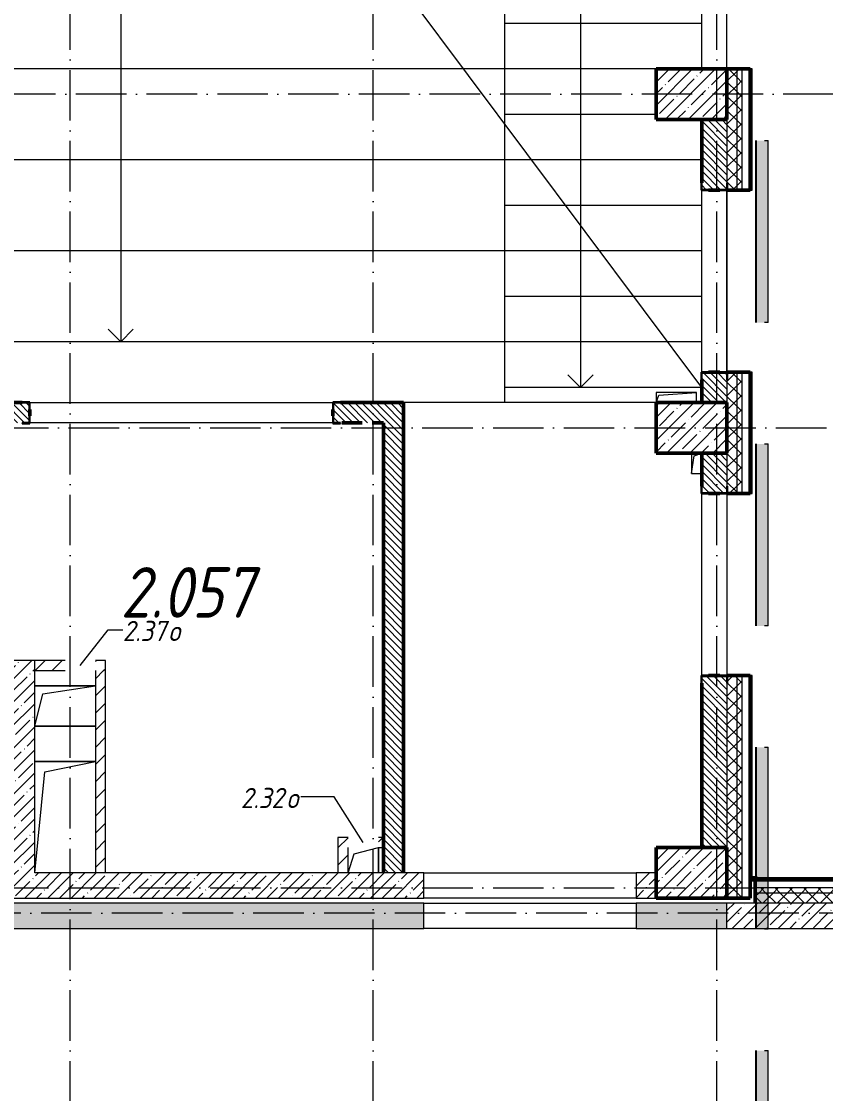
# Model space of a CAD drawing. Header units: millimetres. Extents: x -401725 to 250493, y 305116 to 802890.
# Drawn here: x 908 to 8867, y 318141 to 328744 of the extents above; entities that cross this region are included whole.
import ezdxf

# ---------------------------------------------------------------- set-up
doc = ezdxf.new("R2010")
doc.units = ezdxf.units.MM
doc.linetypes.add('50_200_ШТРИХ_1Т_ш5_п1_п1_', pattern=[700, 500, -100, 0, -100])
for name, color, linetype, lineweight in [('A-DETL-____-OTLN-4', 7, 'Continuous', 18), ('A-FLOR-____-OTLN', 7, 'Continuous', 9), ('A-GENM-____-MCUT', 7, 'Continuous', 25), ('A-GENM-____-OTLN', 7, 'Continuous', 9), ('A-GENM-____-OTLN-1', 7, 'Continuous', 25), ('A-GLAZ-____-IDEN', 7, 'Continuous', 9), ('A-GLAZ-____-OTLN', 7, 'Continuous', 9), ('A-WALL-____-MCUT-1', 7, 'Continuous', 9), ('A-WALL-____-MCUT-2', 7, 'Continuous', 50), ('A-WALL-____-MCUT-3', 7, 'Continuous', 9), ('A-WALL-____-OTLN', 7, 'Continuous', 9), ('A-WALL-____-PATT-1', 7, 'Continuous', 9), ('A-WALL-FNSH-MCUT-1', 7, 'Continuous', 9), ('I-WALL-____-OTLN', 7, 'Continuous', 9), ('S-COLS-____-MCUT', 7, 'Continuous', 50), ('S-COLS-____-OTLN', 7, 'Continuous', 9), ('S-GRID-____-OTLN-1', 7, '50_200_ШТРИХ_1Т_ш5_п1_п1_', 9), ('S-STRS-____-OTLN-1', 7, 'Continuous', 9), ('Марки помещений', 7, 'Continuous', 9)]:
    doc.layers.add(name, color=color, linetype=linetype, lineweight=lineweight)
doc.layers.add('A-GLAZ-____-OTLN-1', color=7, linetype='Continuous', lineweight=9, true_color=0xc0c0c0)
doc.styles.add('ISOCPEUR_I_3', font='isocpeui.ttf', dxfattribs={"width": 0.85, "height": 2.2})
doc.styles.add('ISOCPEUR_I_9', font='isocpeui.ttf', dxfattribs={"width": 0.9, "height": 250})
pattern_1 = [(135, (-15659.08, 310542.9), (-35.35534, -35.35534), [])]
pattern_2 = [(45, (-15659.08, 310542.9), (-70.71068, 70.71068), []), (135, (-15659.08, 310542.9), (-70.71068, -70.71068), [])]
pattern_3 = [(45, (-15659.08, 310542.9), (-114.04925, 114.04925), []), (45, (-15545.03, 310542.9), (-114.04925, 114.04925), [201.612, -40.322, 3.353, -36.97])]
pattern_4 = [(45, (-15659.08, 310542.9), (-85.53659, 85.53659), []), (45, (-15602.06, 310542.9), (-85.53659, 85.53659), [])]
pattern_5 = [(45, (-15659.08, 310542.9), (-84.8528, 84.8528), [])]

# ---------------------------------------------------------------- blocks, each defined once
blk = doc.blocks.new('BSC_Колонна _Прямоугольная - 500х700-V104-АР1_План отверстий 2 этажа в осях 1-64_А-ГГ')
at = {"layer": 'S-COLS-____-OTLN'}
h = blk.add_hatch(dxfattribs=at)
h.set_pattern_fill('FP_133', color=256, style=0, pattern_type=2)
h.set_pattern_definition([(315, (-9781.04, 23200), (114.0493, 114.0493), []), (315, (-9781.04, 23085.95), (114.0493, 114.0493), [201.613, -40.323, 3.353, -36.97])])
h.paths.add_polyline_path([(-250, 350), (-250, -350), (250, -350), (250, 350)], flags=0)
at = {"layer": 'S-COLS-____-MCUT'}
for p, q in [((250, 350), (-250, 350)), ((-250, 350), (-250, -350)), ((250, -350), (250, 350)), ((-250, -350), (250, -350))]:
    blk.add_line(p, q, dxfattribs=at)
blk = doc.blocks.new('BSC_Колонна _Прямоугольная - 500х700-V106-АР1_План отверстий 2 этажа в осях 1-64_А-ГГ')
at = {"layer": 'S-COLS-____-OTLN'}
h = blk.add_hatch(dxfattribs=at)
h.set_pattern_fill('FP_135', color=256, style=0, pattern_type=2)
h.set_pattern_definition([(315, (-17481.04, 23200), (114.04925, 114.04925), []), (315, (-17481.04, 23085.95), (114.04925, 114.04925), [201.613, -40.323, 3.353, -36.97])])
h.paths.add_polyline_path([(-250, 350), (-250, -350), (250, -350), (250, 350)], flags=0)
at = {"layer": 'S-COLS-____-MCUT'}
for p, q in [((250, 350), (-250, 350)), ((-250, 350), (-250, -350)), ((250, -350), (250, 350)), ((-250, -350), (250, -350))]:
    blk.add_line(p, q, dxfattribs=at)
blk = doc.blocks.new('BSC_Колонна _Прямоугольная - 500х700-V111-АР1_План отверстий 2 этажа в осях 1-64_А-ГГ')
at = {"layer": 'S-COLS-____-OTLN'}
h = blk.add_hatch(dxfattribs=at)
h.set_pattern_fill('FP_140', color=256, style=0, pattern_type=2)
h.set_pattern_definition([(315, (-14181.04, 23200), (114.04925, 114.04925), []), (315, (-14181.04, 23085.95), (114.04925, 114.04925), [201.613, -40.323, 3.353, -36.97])])
h.paths.add_polyline_path([(-250, 350), (-250, -350), (250, -350), (250, 350)], flags=0)
at = {"layer": 'S-COLS-____-MCUT'}
for p, q in [((250, 350), (-250, 350)), ((-250, 350), (-250, -350)), ((250, -350), (250, 350)), ((-250, -350), (250, -350))]:
    blk.add_line(p, q, dxfattribs=at)
blk = doc.blocks.new('Фахверк_СКБ_Уголок - 250_2700-27497298-АР1_План отверстий 2 этажа в осях 1-64_А-ГГ')
at = {"layer": 'A-GENM-____-MCUT'}
for p, q in [((200, 181), (125, 181)), ((125, 181), (125, 106)), ((131, 106), (131, 175)), ((131, 175), (200, 175)), ((200, 175), (200, 181)), ((125, 106), (131, 106)), ((131, -6), (125, -6)), ((125, -6), (125, -81)), ((125, -81), (200, -81)), ((131, -75), (131, -6)), ((200, -75), (131, -75)), ((200, -81), (200, -75))]:
    blk.add_line(p, q, dxfattribs=at)
blk = doc.blocks.new('Фахверк_СКБ_Уголок - 200_3380-28509457-АР1_План отверстий 2 этажа в осях 1-64_А-ГГ')
at = {"layer": 'A-GENM-____-MCUT'}
for p, q in [((200, 156), (125, 156)), ((125, 156), (125, 81)), ((131, 81), (131, 150)), ((131, 150), (200, 150)), ((200, 150), (200, 156)), ((125, 81), (131, 81)), ((131, 19), (125, 19)), ((125, 19), (125, -56)), ((131, -50), (131, 19)), ((125, -56), (200, -56)), ((200, -50), (131, -50)), ((200, -56), (200, -50))]:
    blk.add_line(p, q, dxfattribs=at)
blk = doc.blocks.new('AR_Отверстие прямоугольное _в плите_ - AR_Отверстие прямоугольное _в плите_-30511515-АР1_План отверстий 2 этажа в осях 1-64_А-ГГ')
at = {"layer": 'A-GENM-____-OTLN'}
for p, q in [((-50, 100), (-50, -100)), ((-50, -100), (-25, 75)), ((-25, 75), (50, 100)), ((-50, -100), (50, -100))]:
    blk.add_line(p, q, dxfattribs=at)
blk = doc.blocks.new('AR_Отверстие прямоугольное _в плите_ - AR_Отверстие прямоугольное _в плите_-30511660-АР1_План отверстий 2 этажа в осях 1-64_А-ГГ')
at = {"layer": 'A-GENM-____-OTLN'}
for p, q in [((200, 50), (-200, 50)), ((-200, 50), (-200, -50)), ((-200, -50), (-175, 25)), ((-175, 25), (200, 50)), ((200, -50), (200, 50))]:
    blk.add_line(p, q, dxfattribs=at)
blk = doc.blocks.new('AR_Отверстие прямоугольное _в плите_ - AR_Отверстие прямоугольное _в плите_-V172-АР1_План отверстий 2 этажа в осях 1-64_А-ГГ')
at = {"layer": 'A-GENM-____-OTLN'}
for p, q in [((300, 550), (-300, 550)), ((-200, 450), (300, 550)), ((-300, -550), (-200, 450))]:
    blk.add_line(p, q, dxfattribs=at)
blk = doc.blocks.new('AR_Отверстие прямоугольное _в плите_ - AR_Отверстие прямоугольное _в плите_-V188-АР1_План отверстий 2 этажа в осях 1-64_А-ГГ')
at = {"layer": 'A-GENM-____-OTLN'}
for p, q in [((-88, 63), (150, 125)), ((150, -125), (150, 125)), ((-150, -125), (-88, 63))]:
    blk.add_line(p, q, dxfattribs=at)
blk = doc.blocks.new('AR_Отверстие прямоугольное _в плите_ - AR_Отверстие прямоугольное _в плите_-30552531-АР1_План отверстий 2 этажа в осях 1-64_А-ГГ')
at = {"layer": 'A-GENM-____-OTLN'}
for p, q in [((300, 200), (-300, 200)), ((-300, -200), (-220, 120)), ((-220, 120), (300, 200)), ((-300, -200), (300, -200))]:
    blk.add_line(p, q, dxfattribs=at)
blk = doc.blocks.new('Отлив_СКБ - Отлив витража_120_НВФ-V194-АР1_План отверстий 2 этажа в осях 1-64_А-ГГ')
at = {"layer": 'A-GLAZ-____-OTLN-1'}
for points in [[(1800, -2), (1800, 0), (0, 0), (0, -2), (1544, -2)], [(1544, -120), (1800, -120), (1800, -2), (0, -2), (0, -120)]]:
    blk.add_hatch(color=256, dxfattribs=at).paths.add_polyline_path(points, flags=0)
at = {"layer": 'A-GLAZ-____-OTLN'}
for p, q in [((0, 0), (1800, 0)), ((1800, -2), (0, -2)), ((0, -120), (0, -83)), ((1800, -83), (1800, -120)), ((0, -120), (1800, -120))]:
    blk.add_line(p, q, dxfattribs=at)
blk = doc.blocks.new('Стены 9 - Стены 4-31627981-АР1_План отверстий 2 этажа в осях 1-64_А-ГГ')
at = {"layer": 'A-WALL-____-MCUT-2'}
for p, q in [((23850, 9731), (23800, 9731)), ((23800, 9731), (23800, 9711)), ((23800, 9711), (23850, 9711)), ((23850, 9711), (23850, 9731))]:
    blk.add_line(p, q, dxfattribs=at)

msp = doc.modelspace()

# ---------------------------------------------------------------- hatches: boundary and pattern name
at = {"layer": 'A-WALL-____-PATT-1'}
h = msp.add_hatch(dxfattribs=at)
h.set_pattern_fill('FP_1', color=256, style=0, pattern_type=2)
h.set_pattern_definition(pattern_2)
h.paths.add_polyline_path([(8040.9187, 320073.9433), (8040.9187, 322273.9433), (7990.9187, 322273.9433), (7990.9187, 320073.9433)], flags=0)
h.paths.add_polyline_path([(7990.9187, 324073.9433), (8040.9187, 324073.9433), (8040.9187, 325273.9433), (7990.9187, 325273.9433), (7990.9187, 325038.7138)], flags=0)
h.paths.add_polyline_path([(7990.9187, 327073.9433), (8040.9187, 327073.9433), (8040.9187, 328273.9433), (7990.9187, 328273.9433)], flags=0)
h.paths.add_polyline_path([(8040.9187, 330073.9433), (8040.9187, 331273.9433), (7990.9187, 331273.9433), (7990.9187, 330073.9433)], flags=0)
h.paths.add_polyline_path([(8040.9187, 333073.9433), (8040.9187, 334273.9433), (7990.9187, 334273.9433), (7990.9187, 333073.9433)], flags=0)
h.paths.add_polyline_path([(8040.9187, 336073.9433), (8040.9187, 337273.9433), (7990.9187, 337273.9433), (7990.9187, 336073.9433)], flags=0)
h.paths.add_polyline_path([(8040.9187, 339073.9433), (8040.9187, 340273.9433), (7990.9187, 340273.9433), (7990.9187, 339073.9433)], flags=0)
h.paths.add_polyline_path([(8040.9187, 342073.9433), (8040.9187, 343273.9433), (7990.9187, 343273.9433), (7990.9187, 342073.9433)], flags=0)
h.paths.add_polyline_path([(8040.9187, 345073.9433), (8040.9187, 346273.9433), (7990.9187, 346273.9433), (7990.9187, 345073.9433)], flags=0)
h.paths.add_polyline_path([(8040.9187, 348073.9433), (8040.9187, 349273.9433), (7990.9187, 349273.9433), (7990.9187, 348073.9433)], flags=0)
h.paths.add_polyline_path([(8040.9187, 351073.9433), (8040.9187, 352323.9433), (7990.9187, 352323.9433), (7990.9187, 351073.9433)], flags=0)
h.paths.add_polyline_path([(8040.9187, 354123.9433), (8040.9187, 358373.9433), (7990.9187, 358373.9433), (7990.9187, 354123.9433)], flags=0)
h = msp.add_hatch(dxfattribs=at)
h.set_pattern_fill('FP_1', color=256, style=0, pattern_type=2)
h.set_pattern_definition(pattern_2)
h.paths.add_polyline_path([(7990.9187, 320073.9433), (7990.9187, 322273.9433), (7896.9187, 322273.9433), (7896.9187, 322198.9433), (7890.9187, 322198.9433), (7890.9187, 320073.9433)], flags=0)
h.paths.add_polyline_path([(7896.9187, 324073.9433), (7990.9187, 324073.9433), (7990.9187, 325273.9433), (7896.9187, 325273.9433), (7896.9187, 325198.9433), (7890.9187, 325198.9433), (7890.9187, 324148.9433), (7896.9187, 324148.9433), (7896.9187, 324079.9433)], flags=0)
h.paths.add_polyline_path([(7990.9187, 327073.9433), (7990.9187, 328273.9433), (7890.9187, 328273.9433), (7890.9187, 327148.9433), (7896.9187, 327148.9433), (7896.9187, 327073.9433)], flags=0)
h.paths.add_polyline_path([(7990.9187, 330073.9433), (7990.9187, 331273.9433), (7896.9187, 331273.9433), (7896.9187, 331198.9433), (7890.9187, 331198.9433), (7890.9187, 330148.9433), (7896.9187, 330148.9433), (7896.9187, 330073.9433)], flags=0)
h.paths.add_polyline_path([(7890.9187, 333073.9433), (7990.9187, 333073.9433), (7990.9187, 334273.9433), (7896.9187, 334273.9433), (7896.9187, 334198.9433), (7890.9187, 334198.9433), (7890.9187, 333573.9433)], flags=0)
h.paths.add_polyline_path([(7896.9187, 336073.9433), (7990.9187, 336073.9433), (7990.9187, 337273.9433), (7890.9187, 337273.9433), (7890.9187, 336148.9433), (7896.9187, 336148.9433), (7896.9187, 336079.9433)], flags=0)
h.paths.add_polyline_path([(7990.9187, 339073.9433), (7990.9187, 340273.9433), (7896.9187, 340273.9433), (7896.9187, 340198.9433), (7890.9187, 340198.9433), (7890.9187, 339148.9433), (7896.9187, 339148.9433), (7896.9187, 339073.9433)], flags=0)
h.paths.add_polyline_path([(7990.9187, 342073.9433), (7990.9187, 343273.9433), (7890.9187, 343273.9433), (7890.9187, 342148.9433), (7896.9187, 342148.9433), (7896.9187, 342073.9433)], flags=0)
h.paths.add_polyline_path([(7896.9187, 345073.9433), (7990.9187, 345073.9433), (7990.9187, 346273.9433), (7896.9187, 346273.9433), (7896.9187, 346198.9433), (7890.9187, 346198.9433), (7890.9187, 345148.9433), (7896.9187, 345148.9433), (7896.9187, 345079.9433)], flags=0)
h.paths.add_polyline_path([(7896.9187, 348073.9433), (7990.9187, 348073.9433), (7990.9187, 349273.9433), (7890.9187, 349273.9433), (7890.9187, 348148.9433), (7896.9187, 348148.9433), (7896.9187, 348079.9433)], flags=0)
h.paths.add_polyline_path([(7990.9187, 351073.9433), (7990.9187, 352323.9433), (7896.9187, 352323.9433), (7896.9187, 352248.9433), (7890.9187, 352248.9433), (7890.9187, 351148.9433), (7896.9187, 351148.9433), (7896.9187, 351073.9433)], flags=0)
h.paths.add_polyline_path([(7990.9187, 354123.9433), (7990.9187, 358273.9433), (7890.9187, 358273.9433), (7890.9187, 354123.9433)], flags=0)
h = msp.add_hatch(dxfattribs=at)
h.set_pattern_fill('FP_3', color=256, style=0, pattern_type=2)
h.set_pattern_definition(pattern_4)
h.paths.add_polyline_path([(8140.9187, 320263.9433), (8140.9187, 322273.9433), (8120.9187, 322273.9433), (8120.9187, 320263.9433)], flags=0)
h.paths.add_polyline_path([(8140.9187, 324073.9433), (8140.9187, 325273.9433), (8120.9187, 325273.9433), (8120.9187, 324073.9433)], flags=0)
h.paths.add_polyline_path([(8140.9187, 327073.9433), (8140.9187, 328273.9433), (8120.9187, 328273.9433), (8120.9187, 327073.9433)], flags=0)
h.paths.add_polyline_path([(8140.9187, 330073.9433), (8140.9187, 331273.9433), (8120.9187, 331273.9433), (8120.9187, 330073.9433)], flags=0)
h.paths.add_polyline_path([(8140.9187, 333073.9433), (8140.9187, 334273.9433), (8120.9187, 334273.9433), (8120.9187, 333073.9433)], flags=0)
h.paths.add_polyline_path([(8140.9187, 336073.9433), (8140.9187, 337273.9433), (8120.9187, 337273.9433), (8120.9187, 336073.9433)], flags=0)
h.paths.add_polyline_path([(8140.9187, 339073.9433), (8140.9187, 340273.9433), (8120.9187, 340273.9433), (8120.9187, 339073.9433)], flags=0)
h.paths.add_polyline_path([(8140.9187, 342073.9433), (8140.9187, 343273.9433), (8120.9187, 343273.9433), (8120.9187, 342073.9433)], flags=0)
h.paths.add_polyline_path([(8120.9187, 345073.9433), (8140.9187, 345073.9433), (8140.9187, 346273.9433), (8120.9187, 346273.9433), (8120.9187, 345678.5697)], flags=0)
h.paths.add_polyline_path([(8140.9187, 348073.9433), (8140.9187, 349273.9433), (8120.9187, 349273.9433), (8120.9187, 348073.9433)], flags=0)
h.paths.add_polyline_path([(8140.9187, 351073.9433), (8140.9187, 352093.9433), (8120.9187, 352093.9433), (8120.9187, 351073.9433)], flags=0)
h = msp.add_hatch(dxfattribs=at)
h.set_pattern_fill('FP_6', color=256, style=0, pattern_type=2)
h.set_pattern_definition(pattern_1)
h.paths.add_polyline_path([(7890.9187, 324973.9433), (7890.9187, 325267.9433), (7821.9187, 325267.9433), (7821.9187, 325273.9433), (7709.9187, 325273.9433), (7709.9187, 325267.9433), (7640.9187, 325267.9433), (7640.9187, 324973.9433)], flags=0)
h.paths.add_polyline_path([(7821.9187, 327073.9433), (7821.9187, 327079.9433), (7890.9187, 327079.9433), (7890.9187, 327773.9433), (7640.9187, 327773.9433), (7640.9187, 327079.9433), (7709.9187, 327079.9433), (7709.9187, 327073.9433)], flags=0)
h = msp.add_hatch(dxfattribs=at)
h.set_pattern_fill('FP_6', color=256, style=0, pattern_type=2)
h.set_pattern_definition(pattern_1)
h.paths.add_polyline_path([(4690.9187, 324773.9433), (4690.9187, 324973.9433), (3996.9187, 324973.9433), (3996.9187, 324904.9433), (3990.9187, 324904.9433), (3990.9187, 324842.9433), (3996.9187, 324842.9433), (3996.9187, 324773.9433), (4490.9187, 324773.9433)], flags=0)
h.paths.add_polyline_path([(234.4077, 324773.9433), (984.9187, 324774.4887), (984.9187, 324842.9433), (990.9187, 324842.9433), (990.9187, 324904.9433), (984.9187, 324904.9433), (984.9187, 324973.9433), (-1209.0813, 324973.9433), (-1209.0813, 324773.9433)], flags=0)
h = msp.add_hatch(dxfattribs=at)
h.set_pattern_fill('FP_6', color=256, style=0, pattern_type=2)
h.set_pattern_definition(pattern_1)
h.paths.add_polyline_path([(4690.9187, 320323.9433), (4690.9187, 324773.9433), (4490.9187, 324773.9433), (4490.9187, 320323.9433)], flags=0)
h = msp.add_hatch(dxfattribs=at)
h.set_pattern_fill('FP_6', color=256, style=0, pattern_type=2)
h.set_pattern_definition(pattern_1)
h.paths.add_polyline_path([(7640.9187, 320573.9433), (7890.9187, 320573.9433), (7890.0364, 322267.9433), (7821.9187, 322267.9433), (7821.9187, 322273.9433), (7709.9187, 322273.9433), (7709.9187, 322267.9433), (7640.9187, 322267.9433), (7640.9187, 321598.7378)], flags=0)
h.paths.add_polyline_path([(7821.9187, 324073.9433), (7821.9187, 324079.9433), (7890.9187, 324079.9433), (7890.9187, 324473.9433), (7640.9187, 324473.9433), (7640.9187, 324079.9433), (7709.9187, 324079.9433), (7709.9187, 324073.9433)], flags=0)
h = msp.add_hatch(dxfattribs=at)
h.set_pattern_fill('FP_25', color=256, style=0, pattern_type=2)
h.set_pattern_definition(pattern_3)
h.paths.add_polyline_path([(1040.9187, 320323.9433), (1040.9187, 322423.9433), (790.9187, 322423.9433), (790.9187, 320323.9433)], flags=0)
h = msp.add_hatch(dxfattribs=at)
h.set_pattern_fill('FP_4', color=256, style=0, pattern_type=2)
h.set_pattern_definition(pattern_5)
h.paths.add_polyline_path([(1040.9187, 322323.9433), (1340.9187, 322323.9433), (1340.9187, 322423.9433), (1040.9187, 322423.9433)], flags=0)
h.paths.add_polyline_path([(1740.9187, 322323.9433), (1740.9187, 322423.9433), (1640.9187, 322423.9433), (1640.9187, 322323.9433)], flags=0)
h = msp.add_hatch(dxfattribs=at)
h.set_pattern_fill('FP_4', color=256, style=0, pattern_type=2)
h.set_pattern_definition(pattern_5)
h.paths.add_polyline_path([(1640.9187, 320323.9433), (1740.9187, 320323.9433), (1740.9187, 322323.9433), (1640.9187, 322323.9433), (1640.9187, 321598.7378)], flags=0)
h = msp.add_hatch(dxfattribs=at)
h.set_pattern_fill('FP_4', color=256, style=0, pattern_type=2)
h.set_pattern_definition(pattern_5)
h.paths.add_polyline_path([(4040.9187, 320323.9433), (4140.9187, 320323.9433), (4140.9187, 320673.9433), (4040.9187, 320673.9433)], flags=0)
h = msp.add_hatch(dxfattribs=at)
h.set_pattern_fill('FP_4', color=256, style=0, pattern_type=2)
h.set_pattern_definition(pattern_5)
h.paths.add_polyline_path([(4490.9187, 320573.9433), (4490.9187, 320673.9433), (4440.9187, 320673.9433), (4440.9187, 320573.9433)], flags=0)
h = msp.add_hatch(dxfattribs=at)
h.set_pattern_fill('FP_25', color=256, style=0, pattern_type=2)
h.set_pattern_definition(pattern_3)
h.paths.add_polyline_path([(7190.9187, 320073.9433), (7190.9187, 320323.9433), (6990.9187, 320323.9433), (6990.9187, 320073.9433)], flags=0)
h.paths.add_polyline_path([(4890.9187, 320073.9433), (4890.9187, 320323.9433), (-2759.0813, 320323.9433), (-2759.0813, 320073.9433), (2001.872, 320073.9433)], flags=0)
h.paths.add_polyline_path([(-5067.9852, 320073.9433), (-4859.0813, 320073.9433), (-4859.0813, 320323.9433), (-5559.0813, 320323.9433), (-5559.0813, 320073.9433)], flags=0)
h = msp.add_hatch(dxfattribs=at)
h.set_pattern_fill('FP_3', color=256, style=0, pattern_type=2)
h.set_pattern_definition(pattern_4)
h.paths.add_polyline_path([(22655.9187, 320253.9433), (22655.9187, 320273.9433), (22140.9187, 320273.9433), (22140.9187, 320253.9433)], flags=0)
h.paths.add_polyline_path([(20340.9187, 320253.9433), (20340.9187, 320273.9433), (19140.9187, 320273.9433), (19140.9187, 320253.9433), (19676.5149, 320253.9433)], flags=0)
h.paths.add_polyline_path([(11340.9187, 320253.9433), (11340.9187, 320273.9433), (8190.9187, 320273.9433), (8190.9187, 320253.9433), (9071.7291, 320253.9433)], flags=0)
h = msp.add_hatch(dxfattribs=at)
h.set_pattern_fill('FP_1', color=256, style=0, pattern_type=2)
h.set_pattern_definition(pattern_2)
h.paths.add_polyline_path([(58690.9187, 320123.9433), (58690.9187, 320173.9433), (52340.9187, 320173.9433), (52340.9187, 320123.9433), (58560.7292, 320123.9433)], flags=0)
h.paths.add_polyline_path([(49723.4078, 320123.9433), (50540.9187, 320123.9433), (50540.9187, 320173.9433), (49340.9187, 320173.9433), (49340.9187, 320123.9433)], flags=0)
h.paths.add_polyline_path([(47540.9187, 320123.9433), (47540.9187, 320173.9433), (46340.9187, 320173.9433), (46340.9187, 320123.9433), (47072.2113, 320123.9433)], flags=0)
h.paths.add_polyline_path([(44540.9187, 320123.9433), (44540.9187, 320173.9433), (43340.9187, 320173.9433), (43340.9187, 320123.9433), (44421.0149, 320123.9433)], flags=0)
h.paths.add_polyline_path([(41540.9187, 320123.9433), (41540.9187, 320173.9433), (40340.9187, 320173.9433), (40340.9187, 320123.9433), (40886.0863, 320123.9433)], flags=0)
h.paths.add_polyline_path([(37340.9187, 320123.9433), (38540.9187, 320123.9433), (38540.9187, 320173.9433), (37340.9187, 320173.9433)], flags=0)
h.paths.add_polyline_path([(34340.9187, 320123.9433), (35540.9187, 320123.9433), (35540.9187, 320173.9433), (34340.9187, 320173.9433)], flags=0)
h.paths.add_polyline_path([(32048.7649, 320123.9433), (32540.9187, 320123.9433), (32540.9187, 320173.9433), (31340.9187, 320173.9433), (31340.9187, 320123.9433)], flags=0)
h.paths.add_polyline_path([(29540.9187, 320123.9433), (29540.9187, 320173.9433), (28340.9187, 320173.9433), (28340.9187, 320123.9433), (28513.8363, 320123.9433)], flags=0)
h.paths.add_polyline_path([(26540.9187, 320123.9433), (26540.9187, 320173.9433), (25340.9187, 320173.9433), (25340.9187, 320123.9433), (25862.6399, 320123.9433)], flags=0)
h.paths.add_polyline_path([(22140.9187, 320123.9433), (23540.9187, 320123.9433), (23540.9187, 320173.9433), (22140.9187, 320173.9433)], flags=0)
h.paths.add_polyline_path([(20340.9187, 320123.9433), (20340.9187, 320173.9433), (19140.9187, 320173.9433), (19140.9187, 320123.9433), (19676.5149, 320123.9433)], flags=0)
h.paths.add_polyline_path([(11340.9187, 320123.9433), (11340.9187, 320173.9433), (8170.9187, 320173.9433), (8170.9187, 320123.9433), (9071.7291, 320123.9433)], flags=0)
h = msp.add_hatch(dxfattribs=at)
h.set_pattern_fill('FP_1', color=256, style=0, pattern_type=2)
h.set_pattern_definition(pattern_2)
h.paths.add_polyline_path([(58690.9187, 320023.9433), (58690.9187, 320123.9433), (52340.9187, 320123.9433), (52340.9187, 320029.9433), (52415.9187, 320029.9433), (52415.9187, 320023.9433), (58560.7292, 320023.9433)], flags=0)
h.paths.add_polyline_path([(49723.4078, 320023.9433), (50465.9187, 320023.9433), (50465.9187, 320029.9433), (50540.9187, 320029.9433), (50540.9187, 320123.9433), (49340.9187, 320123.9433), (49340.9187, 320029.9433), (49415.9187, 320029.9433), (49415.9187, 320023.9433)], flags=0)
h.paths.add_polyline_path([(47465.9187, 320023.9433), (47465.9187, 320029.9433), (47540.9187, 320029.9433), (47540.9187, 320123.9433), (46340.9187, 320123.9433), (46340.9187, 320029.9433), (46415.9187, 320029.9433), (46415.9187, 320023.9433), (47190.9187, 320023.9433)], flags=0)
h.paths.add_polyline_path([(43690.9187, 320023.9433), (44465.9187, 320023.9433), (44465.9187, 320029.9433), (44540.9187, 320029.9433), (44540.9187, 320123.9433), (43340.9187, 320123.9433), (43340.9187, 320029.9433), (43415.9187, 320029.9433), (43415.9187, 320023.9433), (43537.2827, 320023.9433)], flags=0)
h.paths.add_polyline_path([(40886.0863, 320023.9433), (41465.9187, 320023.9433), (41465.9187, 320029.9433), (41540.9187, 320029.9433), (41540.9187, 320123.9433), (40340.9187, 320123.9433), (40340.9187, 320029.9433), (40415.9187, 320029.9433), (40415.9187, 320023.9433)], flags=0)
h.paths.add_polyline_path([(38190.9187, 320023.9433), (38465.9187, 320023.9433), (38465.9187, 320029.9433), (38540.9187, 320029.9433), (38540.9187, 320123.9433), (37340.9187, 320123.9433), (37340.9187, 320029.9433), (37415.9187, 320029.9433), (37415.9187, 320023.9433), (37690.9187, 320023.9433)], flags=0)
h.paths.add_polyline_path([(35190.9187, 320023.9433), (35465.9187, 320023.9433), (35465.9187, 320029.9433), (35540.9187, 320029.9433), (35540.9187, 320123.9433), (34340.9187, 320123.9433), (34340.9187, 320029.9433), (34415.9187, 320029.9433), (34415.9187, 320023.9433), (34699.9613, 320023.9433)], flags=0)
h.paths.add_polyline_path([(32465.9187, 320023.9433), (32465.9187, 320029.9433), (32540.9187, 320029.9433), (32540.9187, 320123.9433), (31340.9187, 320123.9433), (31340.9187, 320029.9433), (31415.9187, 320029.9433), (31415.9187, 320023.9433), (32048.7649, 320023.9433)], flags=0)
h.paths.add_polyline_path([(29465.9187, 320023.9433), (29465.9187, 320029.9433), (29540.9187, 320029.9433), (29540.9187, 320123.9433), (28340.9187, 320123.9433), (28340.9187, 320029.9433), (28415.9187, 320029.9433), (28415.9187, 320023.9433), (29190.9187, 320023.9433)], flags=0)
h.paths.add_polyline_path([(25415.9187, 320023.9433), (26465.9187, 320023.9433), (26465.9187, 320029.9433), (26540.9187, 320029.9433), (26540.9187, 320123.9433), (25340.9187, 320123.9433), (25340.9187, 320029.9433), (25415.9187, 320029.9433)], flags=0)
h.paths.add_polyline_path([(23190.9187, 320023.9433), (23465.9187, 320023.9433), (23465.9187, 320029.9433), (23540.9187, 320029.9433), (23540.9187, 320123.9433), (22140.9187, 320123.9433), (22140.9187, 320023.9433), (22640.9187, 320023.9433)], flags=0)
h.paths.add_polyline_path([(19676.5149, 320023.9433), (20265.9187, 320023.9433), (20265.9187, 320029.9433), (20340.9187, 320029.9433), (20340.9187, 320123.9433), (19140.9187, 320123.9433), (19140.9187, 320023.9433), (19640.9187, 320023.9433)], flags=0)
h.paths.add_polyline_path([(11265.9187, 320023.9433), (11265.9187, 320029.9433), (11340.9187, 320029.9433), (11340.9187, 320123.9433), (8170.9187, 320123.9433), (8170.9187, 320023.9433), (10640.9187, 320023.9433)], flags=0)
h = msp.add_hatch(dxfattribs=at)
h.set_pattern_fill('FP_25', color=256, style=0, pattern_type=2)
h.set_pattern_definition(pattern_3)
h.paths.add_polyline_path([(6990.9187, 319773.9433), (7890.9187, 319773.9433), (7890.9187, 320023.9433), (6990.9187, 320023.9433)], flags=0)
h.paths.add_polyline_path([(4890.9187, 319773.9433), (4890.9187, 320023.9433), (-2759.0813, 320023.9433), (-2759.0813, 319773.9433), (2001.872, 319773.9433)], flags=0)
h.paths.add_polyline_path([(-4859.0813, 319773.9433), (-4859.0813, 320023.9433), (-6059.0813, 320023.9433), (-6059.0813, 319773.9433), (-5067.9852, 319773.9433)], flags=0)
h.paths.add_polyline_path([(-10370.378, 319773.9433), (-10059.0813, 319773.9433), (-10059.0813, 320023.9433), (-17609.0813, 320023.9433), (-17609.0813, 319773.9433), (-12137.8423, 319773.9433)], flags=0)
h = msp.add_hatch(dxfattribs=at)
h.set_pattern_fill('FP_25', color=256, style=0, pattern_type=2)
h.set_pattern_definition(pattern_3)
h.paths.add_polyline_path([(10140.9187, 319773.9433), (10140.9187, 320023.9433), (7890.9187, 320023.9433), (7890.9187, 319773.9433), (9071.7291, 319773.9433)], flags=0)

# ---------------------------------------------------------------- linework, layer by layer
at = {"layer": 'A-DETL-____-OTLN-4'}
msp.add_line((7640.9187, 325123.9433), (-1209.0813, 336957.466), dxfattribs=at)
at = {"layer": 'A-FLOR-____-OTLN'}
for p, q in [((7190.9187, 324973.9433), (5690.9187, 324973.9433)), ((1040.9187, 322173.9433), (1640.9187, 322173.9433)), ((1640.9187, 321773.9433), (1040.9187, 321773.9433)), ((1040.9187, 321423.9433), (1640.9187, 321423.9433)), ((4440.9187, 320573.9433), (4440.9187, 320323.9433))]:
    msp.add_line(p, q, dxfattribs=at)
at = {"layer": 'A-GLAZ-____-IDEN'}
for p, q in [((1490.9187, 322373.9433), (1765.8293, 322728.0761)), ((1765.8293, 322728.0761), (1910.4252, 322728.0761)), ((4004.9989, 321076.0377), (3674.8184, 321076.0377)), ((4290.9187, 320623.9433), (4004.9989, 321076.0377))]:
    msp.add_line(p, q, dxfattribs=at)
at = {"layer": 'A-WALL-____-MCUT-1'}
for p, q in [((1040.9187, 322423.9433), (790.9187, 322423.9433)), ((1040.9187, 320323.9433), (1040.9187, 322423.9433)), ((4890.9187, 320323.9433), (1040.9187, 320323.9433)), ((4890.9187, 320073.9433), (4890.9187, 320323.9433)), ((7190.9187, 320323.9433), (6990.9187, 320323.9433)), ((6990.9187, 320323.9433), (6990.9187, 320073.9433)), ((-2759.0813, 320073.9433), (4890.9187, 320073.9433)), ((4890.9187, 320023.9433), (-2759.0813, 320023.9433)), ((4890.9187, 319773.9433), (4890.9187, 320023.9433)), ((6990.9187, 320073.9433), (7190.9187, 320073.9433)), ((6990.9187, 320023.9433), (6990.9187, 319773.9433)), ((10140.9187, 320023.9433), (6990.9187, 320023.9433)), ((7890.9187, 319773.9433), (7890.9187, 320023.9433)), ((-2759.0813, 319773.9433), (4890.9187, 319773.9433)), ((6990.9187, 319773.9433), (10140.9187, 319773.9433))]:
    msp.add_line(p, q, dxfattribs=at)
at = {"layer": 'A-WALL-____-MCUT-2'}
for p, q in [((8120.9187, 328273.9433), (7890.9187, 328273.9433)), ((8120.9187, 327073.9433), (8120.9187, 328273.9433)), ((7640.9187, 327773.9433), (7640.9187, 327148.9433)), ((7709.9187, 327073.9433), (7821.9187, 327073.9433)), ((7896.9187, 327073.9433), (8120.9187, 327073.9433)), ((7821.9187, 325273.9433), (7709.9187, 325273.9433)), ((8120.9187, 325273.9433), (7896.9187, 325273.9433)), ((8120.9187, 324073.9433), (8120.9187, 325273.9433)), ((7640.9187, 325198.9433), (7640.9187, 324973.9433)), ((915.9187, 324973.9433), (-1209.0813, 324973.9433)), ((990.9187, 324842.9433), (990.9187, 324904.9433)), ((3990.9187, 324904.9433), (3990.9187, 324842.9433)), ((4690.9187, 324973.9433), (4065.9187, 324973.9433)), ((4690.9187, 320323.9433), (4690.9187, 324973.9433)), ((4080.9187, 324773.9433), (4280.9187, 324773.9433)), ((4380.9187, 324773.9433), (4490.9187, 324773.9433)), ((4490.9187, 324773.9433), (4490.9187, 320323.9433)), ((7640.9187, 324473.9433), (7640.9187, 324148.9433)), ((7709.9187, 324073.9433), (7821.9187, 324073.9433)), ((7896.9187, 324073.9433), (8120.9187, 324073.9433)), ((7821.9187, 322273.9433), (7709.9187, 322273.9433)), ((8120.9187, 322273.9433), (7896.9187, 322273.9433)), ((8120.9187, 320073.9433), (8120.9187, 322273.9433)), ((7640.9187, 322198.9433), (7640.9187, 320573.9433)), ((11340.9187, 320253.9433), (8170.9187, 320253.9433)), ((8170.9187, 320253.9433), (8170.9187, 320023.9433)), ((7890.9187, 320073.9433), (8120.9187, 320073.9433))]:
    msp.add_line(p, q, dxfattribs=at)
at = {"layer": 'A-WALL-____-MCUT-3'}
for p, q in [((7990.9187, 327073.9433), (7990.9187, 328273.9433)), ((8040.9187, 327073.9433), (8040.9187, 328273.9433)), ((7890.9187, 327773.9433), (7890.9187, 327148.9433)), ((7990.9187, 324073.9433), (7990.9187, 325273.9433)), ((8040.9187, 324073.9433), (8040.9187, 325273.9433)), ((7890.9187, 325198.9433), (7890.9187, 324973.9433)), ((7890.9187, 324473.9433), (7890.9187, 324148.9433)), ((7990.9187, 320073.9433), (7990.9187, 322273.9433)), ((8040.9187, 320073.9433), (8040.9187, 322273.9433)), ((7890.9187, 322198.9433), (7890.9187, 320573.9433)), ((11340.9187, 320173.9433), (8170.9187, 320173.9433)), ((11340.9187, 320123.9433), (8170.9187, 320123.9433))]:
    msp.add_line(p, q, dxfattribs=at)
at = {"layer": 'A-WALL-____-OTLN'}
for p, q in [((7640.9187, 328273.9433), (7640.9187, 330073.9433)), ((7890.9187, 328273.9433), (7890.9187, 330073.9433)), ((7640.9187, 325273.9433), (7640.9187, 327073.9433)), ((7890.9187, 325273.9433), (7890.9187, 327073.9433)), ((7890.9187, 327073.9433), (7890.9187, 325273.9433)), ((7640.9187, 322273.9433), (7640.9187, 324073.9433)), ((7890.9187, 324073.9433), (7890.9187, 324073.9433)), ((7890.9187, 324073.9433), (7890.9187, 322273.9433)), ((4890.9187, 320323.9433), (6990.9187, 320323.9433)), ((6990.9187, 320073.9433), (4890.9187, 320073.9433)), ((4890.9187, 320023.9433), (6990.9187, 320023.9433)), ((6990.9187, 319773.9433), (4890.9187, 319773.9433))]:
    msp.add_line(p, q, dxfattribs=at)
at = {"layer": 'A-WALL-FNSH-MCUT-1'}
for p, q in [((8140.9187, 328273.9433), (8120.9187, 328273.9433)), ((8140.9187, 327073.9433), (8140.9187, 328273.9433)), ((8120.9187, 327073.9433), (8140.9187, 327073.9433)), ((8140.9187, 325273.9433), (8120.9187, 325273.9433)), ((8140.9187, 324073.9433), (8140.9187, 325273.9433)), ((8120.9187, 324073.9433), (8140.9187, 324073.9433)), ((1340.9187, 322423.9433), (1040.9187, 322423.9433)), ((1740.9187, 322423.9433), (1640.9187, 322423.9433)), ((1740.9187, 320323.9433), (1740.9187, 322423.9433)), ((1040.9187, 322323.9433), (1340.9187, 322323.9433)), ((1640.9187, 322323.9433), (1640.9187, 320323.9433)), ((8140.9187, 322273.9433), (8120.9187, 322273.9433)), ((8140.9187, 320263.9433), (8140.9187, 322273.9433)), ((4140.9187, 320673.9433), (4040.9187, 320673.9433)), ((4040.9187, 320673.9433), (4040.9187, 320323.9433)), ((4490.9187, 320673.9433), (4440.9187, 320673.9433)), ((4140.9187, 320323.9433), (4140.9187, 320573.9433)), ((4440.9187, 320573.9433), (4490.9187, 320573.9433)), ((8120.9187, 320263.9433), (8140.9187, 320263.9433)), ((11340.9187, 320273.9433), (8190.9187, 320273.9433)), ((8190.9187, 320273.9433), (8190.9187, 320253.9433))]:
    msp.add_line(p, q, dxfattribs=at)
at = {"layer": 'I-WALL-____-OTLN'}
for p, q in [((990.9187, 324973.9433), (3990.9187, 324973.9433)), ((3990.9187, 324773.9433), (990.9187, 324773.9433))]:
    msp.add_line(p, q, dxfattribs=at)
at = {"layer": 'S-GRID-____-OTLN-1'}
for p, q in [((1390.9187, 306060.2949), (1390.9187, 360423.8609)), ((4390.9187, 306060.2949), (4390.9187, 360423.8609)), ((7790.9187, 306060.2949), (7790.9187, 360423.8609)), ((11048.6579, 328023.9433), (-20327.8515, 328023.9433)), ((-20327.8515, 324723.9433), (11048.6579, 324723.9433)), ((-20327.8515, 320173.9433), (8211.5194, 320173.9433)), ((88415.3253, 319923.9433), (-20104.6453, 319923.9433))]:
    msp.add_line(p, q, dxfattribs=at)
at = {"layer": 'S-STRS-____-OTLN-1'}
for p, q in [((1890.9187, 329173.9433), (1890.9187, 328273.9433)), ((5690.9187, 329173.9433), (5690.9187, 328273.9433)), ((6440.9187, 329173.9433), (6440.9187, 328723.9433)), ((5690.9187, 328723.9433), (5690.9187, 328273.9433)), ((7640.9187, 328723.9433), (5690.9187, 328723.9433)), ((7640.9187, 328723.9433), (5690.9187, 328723.9433)), ((6440.9187, 328723.9433), (6440.9187, 328273.9433)), ((5690.9187, 328273.9433), (-1209.0813, 328273.9433)), ((5690.9187, 328273.9433), (-1209.0813, 328273.9433)), ((1890.9187, 328273.9433), (1890.9187, 327373.9433)), ((7190.9187, 328273.9433), (5690.9187, 328273.9433)), ((7190.9187, 328273.9433), (5690.9187, 328273.9433)), ((5690.9187, 328273.9433), (5690.9187, 327373.9433)), ((6440.9187, 328273.9433), (6440.9187, 327823.9433)), ((5690.9187, 327823.9433), (5690.9187, 327373.9433)), ((7190.9187, 327823.9433), (5690.9187, 327823.9433)), ((7190.9187, 327823.9433), (5690.9187, 327823.9433)), ((6440.9187, 327823.9433), (6440.9187, 327373.9433)), ((5690.9187, 327373.9433), (-1909.0813, 327373.9433)), ((5690.9187, 327373.9433), (-1909.0813, 327373.9433)), ((1890.9187, 327373.9433), (1890.9187, 326473.9433)), ((7640.9187, 327373.9433), (5690.9187, 327373.9433)), ((7640.9187, 327373.9433), (5690.9187, 327373.9433)), ((5690.9187, 327373.9433), (5690.9187, 326473.9433)), ((6440.9187, 327373.9433), (6440.9187, 326923.9433)), ((5690.9187, 326923.9433), (5690.9187, 326473.9433)), ((7640.9187, 326923.9433), (5690.9187, 326923.9433)), ((7640.9187, 326923.9433), (5690.9187, 326923.9433)), ((6440.9187, 326923.9433), (6440.9187, 326473.9433)), ((5690.9187, 326473.9433), (-1909.0813, 326473.9433)), ((5690.9187, 326473.9433), (-1909.0813, 326473.9433)), ((1890.9187, 326473.9433), (1890.9187, 325573.9433)), ((7640.9187, 326473.9433), (5690.9187, 326473.9433)), ((7640.9187, 326473.9433), (5690.9187, 326473.9433)), ((5690.9187, 326473.9433), (5690.9187, 325573.9433)), ((6440.9187, 326473.9433), (6440.9187, 326023.9433)), ((5690.9187, 326023.9433), (5690.9187, 325573.9433)), ((7640.9187, 326023.9433), (5690.9187, 326023.9433)), ((7640.9187, 326023.9433), (5690.9187, 326023.9433)), ((6440.9187, 326023.9433), (6440.9187, 325573.9433)), ((1890.9187, 325573.9433), (1765.9187, 325698.9433)), ((1890.9187, 325573.9433), (2015.9187, 325698.9433)), ((5690.9187, 325573.9433), (-1909.0813, 325573.9433)), ((5690.9187, 325573.9433), (-1909.0813, 325573.9433)), ((7640.9187, 325573.9433), (5690.9187, 325573.9433)), ((7640.9187, 325573.9433), (5690.9187, 325573.9433)), ((5690.9187, 325573.9433), (5690.9187, 324973.9433)), ((6440.9187, 325573.9433), (6440.9187, 325123.9433)), ((6440.9187, 325123.9433), (6315.9187, 325248.9433)), ((6440.9187, 325123.9433), (6565.9187, 325248.9433)), ((7640.9187, 325123.9433), (5690.9187, 325123.9433)), ((5690.9187, 324973.9433), (4690.9187, 324973.9433))]:
    msp.add_line(p, q, dxfattribs=at)

# ---------------------------------------------------------------- block references
at = {"layer": 'A-GENM-____-OTLN'}
for name, p in [('AR_Отверстие прямоугольное _в плите_ - AR_Отверстие прямоугольное _в плите_-30511660-АР1_План отверстий 2 этажа в осях 1-64_А-ГГ', (7390.9187, 325023.9433)), ('AR_Отверстие прямоугольное _в плите_ - AR_Отверстие прямоугольное _в плите_-30511515-АР1_План отверстий 2 этажа в осях 1-64_А-ГГ', (7590.9187, 324373.9433)), ('AR_Отверстие прямоугольное _в плите_ - AR_Отверстие прямоугольное _в плите_-30552531-АР1_План отверстий 2 этажа в осях 1-64_А-ГГ', (1340.9187, 321973.9433)), ('AR_Отверстие прямоугольное _в плите_ - AR_Отверстие прямоугольное _в плите_-V172-АР1_План отверстий 2 этажа в осях 1-64_А-ГГ', (1340.9187, 320873.9433)), ('AR_Отверстие прямоугольное _в плите_ - AR_Отверстие прямоугольное _в плите_-V188-АР1_План отверстий 2 этажа в осях 1-64_А-ГГ', (4290.9187, 320448.9433))]:
    msp.add_blockref(name, p, dxfattribs=at)
at = {"layer": 'A-GENM-____-OTLN-1'}
for name, p, rotation in [('Фахверк_СКБ_Уголок - 250_2700-27497298-АР1_План отверстий 2 этажа в осях 1-64_А-ГГ', (7815.9187, 326948.9433), 89.99999999999991), ('Фахверк_СКБ_Уголок - 250_2700-27497298-АР1_План отверстий 2 этажа в осях 1-64_А-ГГ', (7715.9187, 325398.9433), 269.9999999999999), ('Фахверк_СКБ_Уголок - 200_3380-28509457-АР1_План отверстий 2 этажа в осях 1-64_А-ГГ', (1115.9187, 324923.9433), 180), ('Фахверк_СКБ_Уголок - 250_2700-27497298-АР1_План отверстий 2 этажа в осях 1-64_А-ГГ', (7815.9187, 323948.9433), 89.99999999999991), ('Фахверк_СКБ_Уголок - 250_2700-27497298-АР1_План отверстий 2 этажа в осях 1-64_А-ГГ', (7715.9187, 322398.9433), 269.9999999999999)]:
    msp.add_blockref(name, p, dxfattribs=dict(at, rotation=rotation))
msp.add_blockref('Фахверк_СКБ_Уголок - 200_3380-28509457-АР1_План отверстий 2 этажа в осях 1-64_А-ГГ', (3865.9187, 324823.9433), dxfattribs=at)
at = {"layer": 'A-GLAZ-____-OTLN', "rotation": 90}
for p in [(8178.4337, 325765.553), (8178.4337, 322765.553), (8178.4337, 319765.553), (8178.4337, 316765.553)]:
    msp.add_blockref('Отлив_СКБ - Отлив витража_120_НВФ-V194-АР1_План отверстий 2 этажа в осях 1-64_А-ГГ', p, dxfattribs=at)
at = {"layer": 'A-WALL-____-OTLN'}
msp.add_blockref('Стены 9 - Стены 4-31627981-АР1_План отверстий 2 этажа в осях 1-64_А-ГГ', (-15659.0813, 310542.9013), dxfattribs=at)
at = {"layer": 'S-COLS-____-OTLN', "rotation": 89.9999999999999}
for name, p in [('BSC_Колонна _Прямоугольная - 500х700-V106-АР1_План отверстий 2 этажа в осях 1-64_А-ГГ', (7540.9187, 328023.9433)), ('BSC_Колонна _Прямоугольная - 500х700-V111-АР1_План отверстий 2 этажа в осях 1-64_А-ГГ', (7540.9187, 324723.9433)), ('BSC_Колонна _Прямоугольная - 500х700-V104-АР1_План отверстий 2 этажа в осях 1-64_А-ГГ', (7540.9187, 320323.9433))]:
    msp.add_blockref(name, p, dxfattribs=at)

# ---------------------------------------------------------------- texts
at = {"layer": 'A-GLAZ-____-IDEN', "char_height": 200, "attachment_point": 1, "style": 'ISOCPEUR_I_9'}
for s, insert, width in [('2.37', (1910.4252, 322815.6907), 548.35425), ('\\fISOCPEUR|b0|i1|c204|p34|;\\W.9;о', (2362.8627, 322815.6907), 158.734125), ('2.32', (3079.3638, 321163.6523), 548.35425), ('\\fISOCPEUR|b0|i1|c204|p34|;\\W.9;о', (3531.8013, 321163.6523), 158.734125)]:
    msp.add_mtext(s, dxfattribs=dict(at, insert=insert, width=width))
at = {"layer": 'Марки помещений', "insert": (1889.2705, 323347.3331), "char_height": 500, "width": 785.65375, "attachment_point": 1, "style": 'ISOCPEUR_I_3'}
msp.add_mtext('2.057', dxfattribs=at)

doc.saveas('drawing.dxf')
